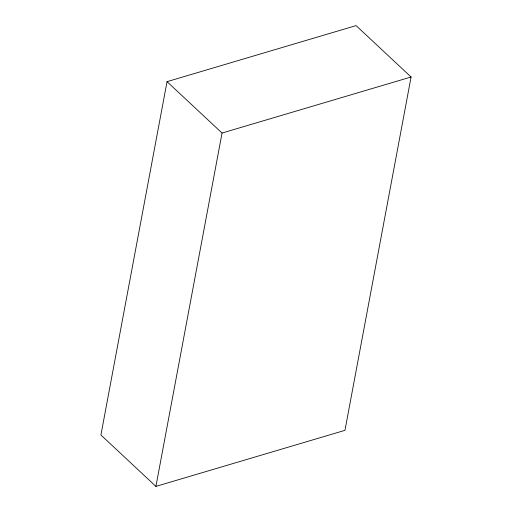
<?xml version="1.0" encoding="UTF-8"?>
<svg xmlns="http://www.w3.org/2000/svg" width="512" height="512" viewBox="0 0 512 512"><rect width="100%" height="100%" fill="white"/><g stroke="black" fill="none" stroke-linecap="round" stroke-linejoin="round"><path stroke-width="0.77" d="M167.04 81.651L100.915 435.002L155.917 486.4L344.96 430.349L411.085 76.998L356.083 25.6L167.04 81.651L222.048 133.05L155.917 486.4M222.048 133.05L411.085 76.998"/></g></svg>
